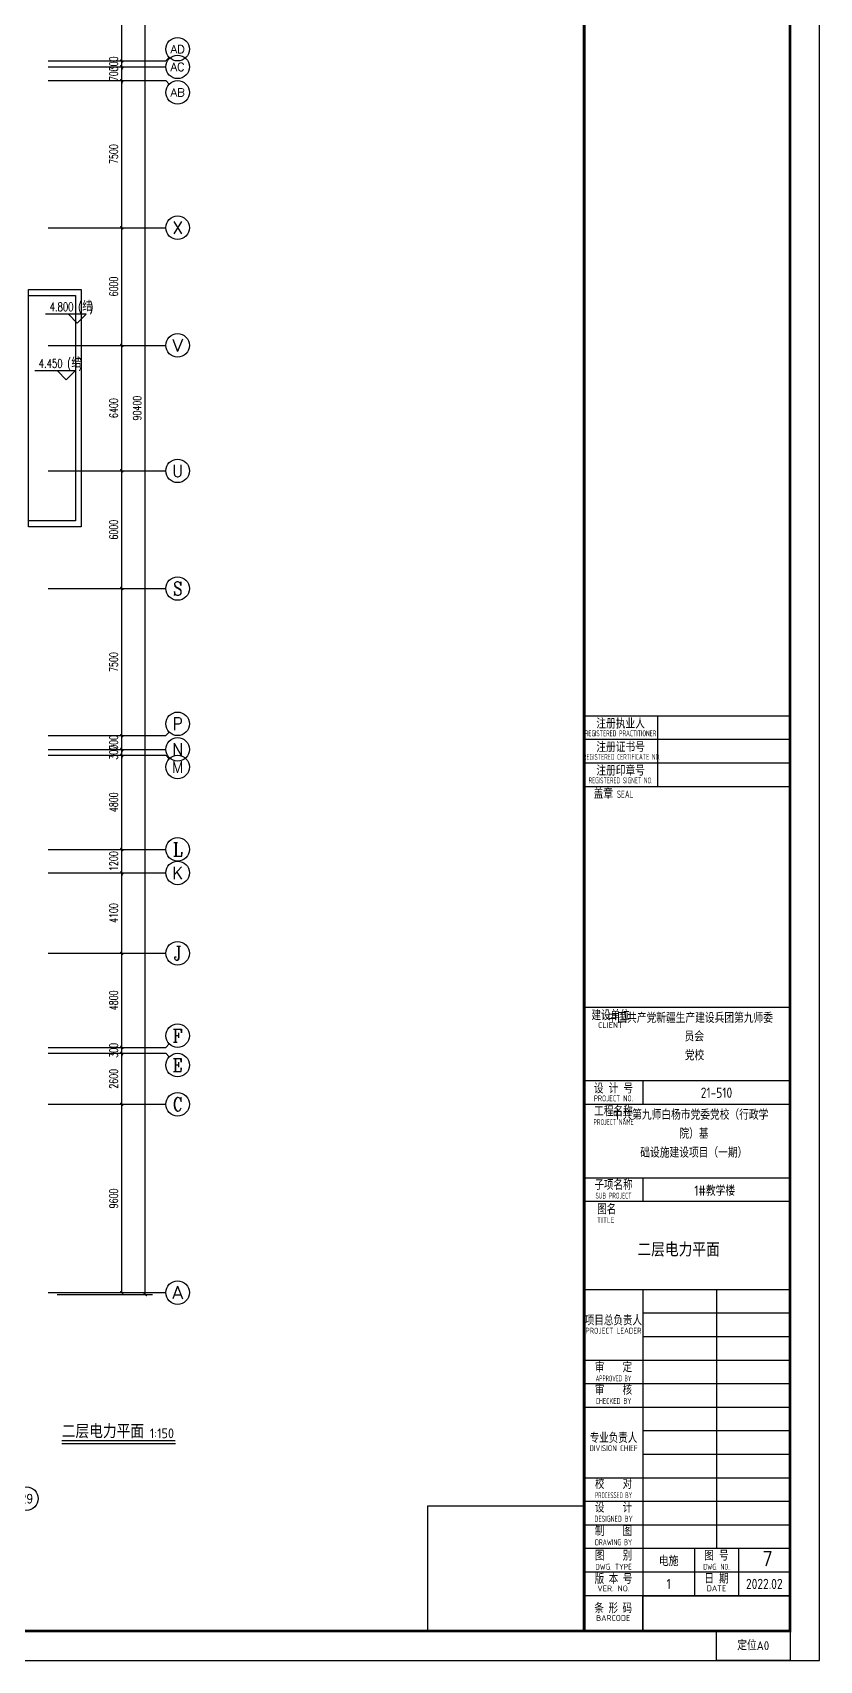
# Model space of a CAD drawing. Extents: x 0 to 302064749, y -59725395 to 1524223.
# Drawn here: x 219102409 to 223114450, y -24088410 to -15787654 of the extents above; entities that cross this region are included whole.
import ezdxf
from ezdxf.enums import TextEntityAlignment as Align

# ---------------------------------------------------------------- set-up
doc = ezdxf.new("R2010")
doc.units = 0
doc.header["$LTSCALE"] = 1000
for name, color, linetype in [('0-底图', 7, 'Continuous'), ('A-ANNO-IDEN-LEVL', 3, 'Continuous'), ('A-ANNO-TXT', 7, 'Continuous'), ('AXIS', 3, 'Continuous'), ('AXIS_TEXT', 7, 'Continuous'), ('BTTK', 7, 'Continuous'), ('PUB_TITLE', 4, 'Continuous'), ('SIG_TEXT', 7, 'Continuous'), ('TEL_SYMB', 3, 'Continuous'), ('构造做法', 140, 'Continuous')]:
    doc.layers.add(name, color=color, linetype=linetype)
doc.layers.add('条形码', color=7, linetype='Continuous', plot=False)
doc.layers.add('验收章', color=7, linetype='Continuous', plot=False)
doc.styles.add('_TCH_AXIS', font='COMPLEX', dxfattribs={"bigfont": 'GBCBIG'})
doc.styles.add('_TCH_DIM', font='SIMPLEX', dxfattribs={"width": 0.8, "height": 5, "bigfont": 'HZTXT'})
doc.styles.add('_TEL_DIM', font='simplex.shx', dxfattribs={"width": 0.8, "height": 3.5, "bigfont": 'gbcbig.shx'})
doc.styles.add('A_DIM_T3', font='simplex.shx', dxfattribs={"width": 0.7, "bigfont": 'gbcbig.shx'})
doc.styles.add('COMPLEX', font='COMPLEX')
doc.styles.add('HZ(TK)', font='geniso.shx', dxfattribs={"width": 0.9, "bigfont": 'hztxt.shx'})
doc.styles.get("Standard").update_dxf_attribs({"font": 'geniso.shx', "bigfont": 'hztxt.shx'})
doc.dimstyles.new('_TCH_ARCH&&150', dxfattribs={"dimtxt": 420, "dimasz": 150, "dimexe": 375, "dimexo": 450, "dimgap": 202.5, "dimtad": 1, "dimdec": 0, "dimzin": 0, "dimdsep": 46, "dimtxsty": 'A_DIM_T3', "dimblk": 'ARCHTICK', "dimcen": 0.09, "dimclrt": 7, "dimazin": 2, "dimtfac": 1, "dimtdec": 0, "dimtix": 1, "dimtmove": 2, "dimatfit": 3, "dimfxl": 150, "dimtolj": 1, "dimtzin": 0, "dimarcsym": 0})

# ---------------------------------------------------------------- blocks, each defined once
blk = doc.blocks.new('vhtemplate_2020年新竖式图框_A0')
at = {"layer": 'BTTK'}
for p, q in [((1179, 321.01), (1109, 321.01)), ((1134, 321.01), (1134, 297.01)), ((1179, 313.01), (1109, 313.01)), ((1179, 305.01), (1109, 305.01)), ((1179, 305.01), (1109, 305.01)), ((1134, 305.01), (1134, 297.01)), ((1179, 297.01), (1109, 297.01)), ((1179, 222), (1109, 222)), ((1179, 197), (1109, 197)), ((1129, 197), (1129, 189)), ((1179, 189), (1109, 189)), ((1179, 164), (1109, 164)), ((1109, 164), (1109, 156)), ((1129, 164), (1129, 156)), ((1179, 156), (1109, 156)), ((1179, 126), (1109, 126)), ((1129, 126), (1129, 10)), ((1154, 126), (1154, 38)), ((1179, 118), (1129, 118)), ((1179, 110), (1129, 110)), ((1179, 102), (1109, 102)), ((1179, 94), (1109, 94)), ((1179, 86), (1109, 86)), ((1179, 78), (1129, 78)), ((1179, 70), (1129, 70)), ((1179, 62), (1109, 62)), ((1179, 54), (1109, 54)), ((1179, 46), (1109, 46)), ((1179, 38), (1109, 38)), ((1146.5, 38), (1146.5, 22)), ((1161.5, 38), (1161.5, 22)), ((1179, 30), (1109, 30)), ((1179, 22), (1109, 22))]:
    blk.add_line(p, q, dxfattribs=at)
at = {"layer": 'PUB_TITLE', "color": 7}
blk.add_lwpolyline([(0, 0), (1189, 0), (1189, 841), (0, 841)], close=True, dxfattribs=at)
at = {"layer": 'PUB_TITLE', "const_width": 1}
blk.add_lwpolyline([(25, 10), (1179, 10), (1179, 831), (25, 831)], close=True, dxfattribs=at)
blk.add_lwpolyline([(1109, 10), (1109, 831)], dxfattribs=at)
at = {"layer": '条形码'}
blk.add_lwpolyline([(1129, 22), (1179, 22), (1179, 10), (1129, 10)], close=True, dxfattribs=at)
at = {"layer": '验收章'}
for points in [[(1109, 10), (1055.93, 10), (1055.93, 52.53), (1109, 52.53)], [(1154, 10), (1179, 10), (1179, 0), (1154, 0)]]:
    blk.add_lwpolyline(points, close=True, dxfattribs=at)
at = {"layer": 'BTTK', "style": 'HZ(TK)'}
for s, height, width, p in [('REGISTERED PRACTITIONER', 2, 0.65, (1121.39, 315.16)), ('REGISTERED CERTIFICATE NO.', 2, 0.65, (1121.78, 307.16)), ('REGISTERED SIGNET NO.', 2, 0.65, (1121.39, 299.16)), ('建设单位', 3, 0.8, (1118.01, 219.17)), ('PROJECT NO.', 2, 0.75, (1119, 191.07)), ('PROJECT NAME', 2, 0.65, (1119, 183.03)), ('子项名称', 3, 0.9, (1119, 161.52)), ('SUB PROJECT', 2, 0.65, (1119, 158.01)), ('项目总负责人', 3, 0.9, (1118.96, 115.45)), ('PROJECT LEADER', 2, 0.8, (1118.96, 112.09)), ('审    定', 3, 0.9, (1119.02, 99.52)), ('APPROVED BY', 2, 0.6, (1119.02, 95.87)), ('审    核', 3, 0.9, (1119.02, 91.83)), ('CHECKED BY', 2, 0.7, (1119.02, 88.18)), ('专业负责人', 3, 0.9, (1119, 75.48)), ('DIVISION CHIEF', 2, 0.8, (1119, 72.15)), ('校    对', 3, 0.9, (1119.02, 59.83)), ('PROCESSED BY', 2, 0.6, (1119.02, 56.17)), ('设    计', 3, 0.9, (1119.02, 51.83)), ('制    图', 3, 0.9, (1119.02, 43.83)), ('DESIGNED BY', 2, 0.7, (1119.02, 48.17)), ('DRAWING BY', 2, 0.7, (1119.02, 40.17)), ('图    别', 3, 0.9, (1119.02, 35.5)), ('版 本 号', 3, 0.9, (1119.02, 27.57)), ('DWG. TYPE', 2, 0.8, (1119.02, 31.84)), ('DWG. NO.', 2, 0.7, (1154, 31.84)), ('条 形 码', 3, 0.9, (1118.9, 17.6)), ('BARCODE', 2, 0.95, (1118.9, 14.42))]:
    blk.add_text(s, height=height, dxfattribs=dict(at, width=width)).set_placement(p, align=Align.MIDDLE_CENTER)
for s, height, p in [('注册执业人', 3, (1121.42, 318.32)), ('注册证书号', 3, (1121.42, 310.32)), ('注册印章号', 3, (1121.42, 302.32)), ('CLIENT', 2, (1117.95, 215.99)), ('设 计 号', 3, (1119, 194.28)), ('工程名称', 3, (1119, 186.52)), ('图 号', 3, (1154, 35.46)), ('日 期', 3, (1154, 27.67)), ('VER. NO.', 2, (1119, 24.48)), ('DATE', 2, (1154, 24.52))]:
    blk.add_text(s, height=height, dxfattribs=at).set_placement(p, align=Align.MIDDLE_CENTER)
at = {"layer": 'BTTK', "color": 1, "style": 'HZ(TK)'}
blk.add_text('盖章  ', height=3, dxfattribs=at).set_placement((1117.25, 294.46), align=Align.MIDDLE_CENTER)
at = {"layer": 'BTTK', "color": 1, "style": 'HZ(TK)', "width": 0.65}
blk.add_text('SEAL', height=2.5, dxfattribs=at).set_placement((1122.96, 294.46), align=Align.MIDDLE_CENTER)
at = {"layer": 'BTTK', "style": 'HZ(TK)'}
for s, height, width, p in [('图名', 3, 0.9, (1113.46, 153.22)), ('TITLE', 2, 0.8, (1113.4, 149.68))]:
    blk.add_text(s, height=height, dxfattribs=dict(at, width=width)).set_placement(p, align=Align.MIDDLE_LEFT)
at = {"layer": 'BTTK', "color": 4, "style": 'HZ(TK)', "width": 0.9}
for tag, p in [('合作单位', (1144, 743.5)), ('建设单位', (1144, 209.5)), ('工程名称', (1144, 176.5)), ('子项名称', (1154, 160)), ('图纸名称', (1144, 141))]:
    blk.add_attdef(tag, text='', height=3.5, dxfattribs=at).set_placement(p, align=Align.MIDDLE_CENTER)
for tag, p in [('注册证书号', (1156.5, 309.01)), ('注册印章号', (1156.5, 301.01)), ('设计号', (1154, 193)), ('图别', (1137.75, 34)), ('图号', (1170.25, 34)), ('版本号', (1137.75, 26)), ('日期', (1170.25, 26))]:
    blk.add_attdef(tag, text='', height=3.5, dxfattribs=at).set_placement(p, align=Align.MIDDLE)
at = {"layer": '验收章', "style": 'HZ(TK)'}
blk.add_text('定位A0', height=3, dxfattribs=at).set_placement((1166.5, 5), align=Align.MIDDLE_CENTER)
blk = doc.blocks.new('_AXISO')
blk.add_circle((0, 0), 0.5)
at = {"layer": 'AXIS_TEXT', "style": 'COMPLEX', "width": 1.041667}
blk.add_attdef('A', text='', height=0.56, dxfattribs=at).set_placement((-0.25, -0.28), (0.25, -0.28), align=Align.FIT)
blk = doc.blocks.new('_ArchTick')
at = {"color": 0, "linetype": 'ByBlock', "const_width": 0.4}
blk.add_lwpolyline([(-0.5, -0.5), (0.5, 0.5)], dxfattribs=at)
blk = doc.blocks.new('*D793')
at = {"layer": 'AXIS', "color": 0, "lineweight": -2, "transparency": 16777216}
for p, q in [((1173971, -100593), (1178846, -100593)), ((1178471, -190993), (1178471, -100593)), ((1173971, -190993), (1178846, -190993))]:
    blk.add_line(p, q, dxfattribs=at)
at = {"layer": 'Defpoints', "color": 0, "transparency": 16777216}
for p in [(1173521, -100593), (1178471, -100593), (1173521, -190993)]:
    blk.add_point(p, dxfattribs=at)
at = {"layer": 'AXIS', "color": 0, "lineweight": -2, "transparency": 16777216, "xscale": 150, "yscale": 150, "zscale": 150}
for p, rotation in [((1178471, -100593), 90), ((1178471, -190993), 270)]:
    blk.add_blockref('_ArchTick', p, dxfattribs=dict(at, rotation=rotation))
at = {"layer": 'AXIS', "color": 7, "transparency": 16777216, "insert": (1178059, -145793), "char_height": 420, "attachment_point": 5, "rotation": 90, "style": 'A_DIM_T3'}
blk.add_mtext('\\A1;90400', dxfattribs=at)
blk = doc.blocks.new('*D818')
at = {"layer": 'AXIS', "color": 0, "lineweight": -2, "transparency": 16777216}
for p, q in [((1173971, -181293), (1177646, -181293)), ((1177271, -190893), (1177271, -181293)), ((1173971, -190893), (1177646, -190893))]:
    blk.add_line(p, q, dxfattribs=at)
at = {"layer": 'Defpoints', "color": 0, "transparency": 16777216}
for p in [(1173521, -181293), (1177271, -181293), (1173521, -190893)]:
    blk.add_point(p, dxfattribs=at)
at = {"layer": 'AXIS', "color": 0, "lineweight": -2, "transparency": 16777216, "xscale": 150, "yscale": 150, "zscale": 150}
for p, rotation in [((1177271, -181293), 90), ((1177271, -190893), 270)]:
    blk.add_blockref('_ArchTick', p, dxfattribs=dict(at, rotation=rotation))
at = {"layer": 'AXIS', "color": 7, "transparency": 16777216, "insert": (1176859, -186093), "char_height": 420, "attachment_point": 5, "rotation": 90, "style": 'A_DIM_T3'}
blk.add_mtext('\\A1;9600', dxfattribs=at)
blk = doc.blocks.new('*D819')
at = {"layer": 'AXIS', "color": 0, "lineweight": -2, "transparency": 16777216}
for p, q in [((1173971, -178693), (1177646, -178693)), ((1177271, -181293), (1177271, -178693)), ((1173971, -181293), (1177646, -181293))]:
    blk.add_line(p, q, dxfattribs=at)
at = {"layer": 'Defpoints', "color": 0, "transparency": 16777216}
for p in [(1173521, -178693), (1177271, -178693), (1173521, -181293)]:
    blk.add_point(p, dxfattribs=at)
at = {"layer": 'AXIS', "color": 0, "lineweight": -2, "transparency": 16777216, "xscale": 150, "yscale": 150, "zscale": 150}
for p, rotation in [((1177271, -178693), 90), ((1177271, -181293), 270)]:
    blk.add_blockref('_ArchTick', p, dxfattribs=dict(at, rotation=rotation))
at = {"layer": 'AXIS', "color": 7, "transparency": 16777216, "insert": (1176859, -179993), "char_height": 420, "attachment_point": 5, "rotation": 90, "style": 'A_DIM_T3'}
blk.add_mtext('\\A1;2600', dxfattribs=at)
blk = doc.blocks.new('*D820')
at = {"layer": 'AXIS', "color": 0, "lineweight": -2, "transparency": 16777216}
for p, q in [((1173971, -178393), (1177646, -178393)), ((1177271, -178393), (1177271, -178243)), ((1177271, -178693), (1177271, -178393)), ((1173971, -178693), (1177646, -178693)), ((1177271, -178693), (1177271, -178843))]:
    blk.add_line(p, q, dxfattribs=at)
at = {"layer": 'Defpoints', "color": 0, "transparency": 16777216}
for p in [(1173521, -178393), (1177271, -178393), (1173521, -178693)]:
    blk.add_point(p, dxfattribs=at)
at = {"layer": 'AXIS', "color": 0, "lineweight": -2, "transparency": 16777216, "xscale": 150, "yscale": 150, "zscale": 150}
for p, rotation in [((1177271, -178393), 270), ((1177271, -178693), 90)]:
    blk.add_blockref('_ArchTick', p, dxfattribs=dict(at, rotation=rotation))
at = {"layer": 'AXIS', "color": 7, "transparency": 16777216, "insert": (1176859, -178543), "char_height": 420, "attachment_point": 5, "rotation": 90, "style": 'A_DIM_T3'}
blk.add_mtext('\\A1;300', dxfattribs=at)
blk = doc.blocks.new('*D821')
at = {"layer": 'AXIS', "color": 0, "lineweight": -2, "transparency": 16777216}
for p, q in [((1173971, -173593), (1177646, -173593)), ((1177271, -178393), (1177271, -173593)), ((1173971, -178393), (1177646, -178393))]:
    blk.add_line(p, q, dxfattribs=at)
at = {"layer": 'Defpoints', "color": 0, "transparency": 16777216}
for p in [(1173521, -173593), (1177271, -173593), (1173521, -178393)]:
    blk.add_point(p, dxfattribs=at)
at = {"layer": 'AXIS', "color": 0, "lineweight": -2, "transparency": 16777216, "xscale": 150, "yscale": 150, "zscale": 150}
for p, rotation in [((1177271, -173593), 90), ((1177271, -178393), 270)]:
    blk.add_blockref('_ArchTick', p, dxfattribs=dict(at, rotation=rotation))
at = {"layer": 'AXIS', "color": 7, "transparency": 16777216, "insert": (1176859, -175993), "char_height": 420, "attachment_point": 5, "rotation": 90, "style": 'A_DIM_T3'}
blk.add_mtext('\\A1;4800', dxfattribs=at)
blk = doc.blocks.new('*D822')
at = {"layer": 'AXIS', "color": 0, "lineweight": -2, "transparency": 16777216}
for p, q in [((1173971, -169493), (1177646, -169493)), ((1177271, -173593), (1177271, -169493)), ((1173971, -173593), (1177646, -173593))]:
    blk.add_line(p, q, dxfattribs=at)
at = {"layer": 'Defpoints', "color": 0, "transparency": 16777216}
for p in [(1173521, -169493), (1177271, -169493), (1173521, -173593)]:
    blk.add_point(p, dxfattribs=at)
at = {"layer": 'AXIS', "color": 0, "lineweight": -2, "transparency": 16777216, "xscale": 150, "yscale": 150, "zscale": 150}
for p, rotation in [((1177271, -169493), 90), ((1177271, -173593), 270)]:
    blk.add_blockref('_ArchTick', p, dxfattribs=dict(at, rotation=rotation))
at = {"layer": 'AXIS', "color": 7, "transparency": 16777216, "insert": (1176859, -171543), "char_height": 420, "attachment_point": 5, "rotation": 90, "style": 'A_DIM_T3'}
blk.add_mtext('\\A1;4100', dxfattribs=at)
blk = doc.blocks.new('*D823')
at = {"layer": 'AXIS', "color": 0, "lineweight": -2, "transparency": 16777216}
for p, q in [((1173971, -168293), (1177646, -168293)), ((1177271, -168293), (1177271, -168143)), ((1177271, -169493), (1177271, -168293)), ((1173971, -169493), (1177646, -169493)), ((1177271, -169493), (1177271, -169643))]:
    blk.add_line(p, q, dxfattribs=at)
at = {"layer": 'Defpoints', "color": 0, "transparency": 16777216}
for p in [(1173521, -168293), (1177271, -168293), (1173521, -169493)]:
    blk.add_point(p, dxfattribs=at)
at = {"layer": 'AXIS', "color": 0, "lineweight": -2, "transparency": 16777216, "xscale": 150, "yscale": 150, "zscale": 150}
for p, rotation in [((1177271, -168293), 270), ((1177271, -169493), 90)]:
    blk.add_blockref('_ArchTick', p, dxfattribs=dict(at, rotation=rotation))
at = {"layer": 'AXIS', "color": 7, "transparency": 16777216, "insert": (1176859, -168893), "char_height": 420, "attachment_point": 5, "rotation": 90, "style": 'A_DIM_T3'}
blk.add_mtext('\\A1;1200', dxfattribs=at)
blk = doc.blocks.new('*D824')
at = {"layer": 'AXIS', "color": 0, "lineweight": -2, "transparency": 16777216}
for p, q in [((1173971, -163493), (1177646, -163493)), ((1177271, -168293), (1177271, -163493)), ((1173971, -168293), (1177646, -168293))]:
    blk.add_line(p, q, dxfattribs=at)
at = {"layer": 'Defpoints', "color": 0, "transparency": 16777216}
for p in [(1173521, -163493), (1177271, -163493), (1173521, -168293)]:
    blk.add_point(p, dxfattribs=at)
at = {"layer": 'AXIS', "color": 0, "lineweight": -2, "transparency": 16777216, "xscale": 150, "yscale": 150, "zscale": 150}
for p, rotation in [((1177271, -163493), 90), ((1177271, -168293), 270)]:
    blk.add_blockref('_ArchTick', p, dxfattribs=dict(at, rotation=rotation))
at = {"layer": 'AXIS', "color": 7, "transparency": 16777216, "insert": (1176859, -165893), "char_height": 420, "attachment_point": 5, "rotation": 90, "style": 'A_DIM_T3'}
blk.add_mtext('\\A1;4800', dxfattribs=at)
blk = doc.blocks.new('*D825')
at = {"layer": 'AXIS', "color": 0, "lineweight": -2, "transparency": 16777216}
for p, q in [((1173971, -163193), (1177646, -163193)), ((1173971, -163493), (1177646, -163493)), ((1177271, -163193), (1177271, -163043)), ((1177271, -163493), (1177271, -163193)), ((1177271, -163493), (1177271, -163643))]:
    blk.add_line(p, q, dxfattribs=at)
at = {"layer": 'Defpoints', "color": 0, "transparency": 16777216}
for p in [(1173521, -163193), (1173521, -163493), (1177271, -163193)]:
    blk.add_point(p, dxfattribs=at)
at = {"layer": 'AXIS', "color": 0, "lineweight": -2, "transparency": 16777216, "xscale": 150, "yscale": 150, "zscale": 150}
for p, rotation in [((1177271, -163193), 270), ((1177271, -163493), 90)]:
    blk.add_blockref('_ArchTick', p, dxfattribs=dict(at, rotation=rotation))
at = {"layer": 'AXIS', "color": 7, "transparency": 16777216, "insert": (1176859, -163343), "char_height": 420, "attachment_point": 5, "rotation": 90, "style": 'A_DIM_T3'}
blk.add_mtext('\\A1;300', dxfattribs=at)
blk = doc.blocks.new('*D826')
at = {"layer": 'AXIS', "color": 0, "lineweight": -2, "transparency": 16777216}
for p, q in [((1173971, -162493), (1177646, -162493)), ((1177271, -162493), (1177271, -162343)), ((1177271, -163193), (1177271, -162493)), ((1173971, -163193), (1177646, -163193)), ((1177271, -163193), (1177271, -163343))]:
    blk.add_line(p, q, dxfattribs=at)
at = {"layer": 'Defpoints', "color": 0, "transparency": 16777216}
for p in [(1173521, -162493), (1177271, -162493), (1173521, -163193)]:
    blk.add_point(p, dxfattribs=at)
at = {"layer": 'AXIS', "color": 0, "lineweight": -2, "transparency": 16777216, "xscale": 150, "yscale": 150, "zscale": 150}
for p, rotation in [((1177271, -162493), 270), ((1177271, -163193), 90)]:
    blk.add_blockref('_ArchTick', p, dxfattribs=dict(at, rotation=rotation))
at = {"layer": 'AXIS', "color": 7, "transparency": 16777216, "insert": (1176859, -162843), "char_height": 420, "attachment_point": 5, "rotation": 90, "style": 'A_DIM_T3'}
blk.add_mtext('\\A1;700', dxfattribs=at)
blk = doc.blocks.new('*D827')
at = {"layer": 'AXIS', "color": 0, "lineweight": -2, "transparency": 16777216}
for p, q in [((1173971, -154993), (1177646, -154993)), ((1177271, -162493), (1177271, -154993)), ((1173971, -162493), (1177646, -162493))]:
    blk.add_line(p, q, dxfattribs=at)
at = {"layer": 'Defpoints', "color": 0, "transparency": 16777216}
for p in [(1173521, -154993), (1177271, -154993), (1173521, -162493)]:
    blk.add_point(p, dxfattribs=at)
at = {"layer": 'AXIS', "color": 0, "lineweight": -2, "transparency": 16777216, "xscale": 150, "yscale": 150, "zscale": 150}
for p, rotation in [((1177271, -154993), 90), ((1177271, -162493), 270)]:
    blk.add_blockref('_ArchTick', p, dxfattribs=dict(at, rotation=rotation))
at = {"layer": 'AXIS', "color": 7, "transparency": 16777216, "insert": (1176859, -158743), "char_height": 420, "attachment_point": 5, "rotation": 90, "style": 'A_DIM_T3'}
blk.add_mtext('\\A1;7500', dxfattribs=at)
blk = doc.blocks.new('*D828')
at = {"layer": 'AXIS', "color": 0, "lineweight": -2, "transparency": 16777216}
for p, q in [((1173971, -148993), (1177646, -148993)), ((1177271, -154993), (1177271, -148993)), ((1173971, -154993), (1177646, -154993))]:
    blk.add_line(p, q, dxfattribs=at)
at = {"layer": 'Defpoints', "color": 0, "transparency": 16777216}
for p in [(1173521, -148993), (1177271, -148993), (1173521, -154993)]:
    blk.add_point(p, dxfattribs=at)
at = {"layer": 'AXIS', "color": 0, "lineweight": -2, "transparency": 16777216, "xscale": 150, "yscale": 150, "zscale": 150}
for p, rotation in [((1177271, -148993), 90), ((1177271, -154993), 270)]:
    blk.add_blockref('_ArchTick', p, dxfattribs=dict(at, rotation=rotation))
at = {"layer": 'AXIS', "color": 7, "transparency": 16777216, "insert": (1176859, -151993), "char_height": 420, "attachment_point": 5, "rotation": 90, "style": 'A_DIM_T3'}
blk.add_mtext('\\A1;6000', dxfattribs=at)
blk = doc.blocks.new('*D829')
at = {"layer": 'AXIS', "color": 0, "lineweight": -2, "transparency": 16777216}
for p, q in [((1173971, -142593), (1177646, -142593)), ((1177271, -148993), (1177271, -142593)), ((1173971, -148993), (1177646, -148993))]:
    blk.add_line(p, q, dxfattribs=at)
at = {"layer": 'Defpoints', "color": 0, "transparency": 16777216}
for p in [(1173521, -142593), (1177271, -142593), (1173521, -148993)]:
    blk.add_point(p, dxfattribs=at)
at = {"layer": 'AXIS', "color": 0, "lineweight": -2, "transparency": 16777216, "xscale": 150, "yscale": 150, "zscale": 150}
for p, rotation in [((1177271, -142593), 90), ((1177271, -148993), 270)]:
    blk.add_blockref('_ArchTick', p, dxfattribs=dict(at, rotation=rotation))
at = {"layer": 'AXIS', "color": 7, "transparency": 16777216, "insert": (1176859, -145793), "char_height": 420, "attachment_point": 5, "rotation": 90, "style": 'A_DIM_T3'}
blk.add_mtext('\\A1;6400', dxfattribs=at)
blk = doc.blocks.new('*D830')
at = {"layer": 'AXIS', "color": 0, "lineweight": -2, "transparency": 16777216}
for p, q in [((1173971, -136593), (1177646, -136593)), ((1177271, -142593), (1177271, -136593)), ((1173971, -142593), (1177646, -142593))]:
    blk.add_line(p, q, dxfattribs=at)
at = {"layer": 'Defpoints', "color": 0, "transparency": 16777216}
for p in [(1173521, -136593), (1177271, -136593), (1173521, -142593)]:
    blk.add_point(p, dxfattribs=at)
at = {"layer": 'AXIS', "color": 0, "lineweight": -2, "transparency": 16777216, "xscale": 150, "yscale": 150, "zscale": 150}
for p, rotation in [((1177271, -136593), 90), ((1177271, -142593), 270)]:
    blk.add_blockref('_ArchTick', p, dxfattribs=dict(at, rotation=rotation))
at = {"layer": 'AXIS', "color": 7, "transparency": 16777216, "insert": (1176859, -139593), "char_height": 420, "attachment_point": 5, "rotation": 90, "style": 'A_DIM_T3'}
blk.add_mtext('\\A1;6000', dxfattribs=at)
blk = doc.blocks.new('*D831')
at = {"layer": 'AXIS', "color": 0, "lineweight": -2, "transparency": 16777216}
for p, q in [((1173971, -129093), (1177646, -129093)), ((1177271, -136593), (1177271, -129093)), ((1173971, -136593), (1177646, -136593))]:
    blk.add_line(p, q, dxfattribs=at)
at = {"layer": 'Defpoints', "color": 0, "transparency": 16777216}
for p in [(1173521, -129093), (1177271, -129093), (1173521, -136593)]:
    blk.add_point(p, dxfattribs=at)
at = {"layer": 'AXIS', "color": 0, "lineweight": -2, "transparency": 16777216, "xscale": 150, "yscale": 150, "zscale": 150}
for p, rotation in [((1177271, -129093), 90), ((1177271, -136593), 270)]:
    blk.add_blockref('_ArchTick', p, dxfattribs=dict(at, rotation=rotation))
at = {"layer": 'AXIS', "color": 7, "transparency": 16777216, "insert": (1176859, -132843), "char_height": 420, "attachment_point": 5, "rotation": 90, "style": 'A_DIM_T3'}
blk.add_mtext('\\A1;7500', dxfattribs=at)
blk = doc.blocks.new('*D832')
at = {"layer": 'AXIS', "color": 0, "lineweight": -2, "transparency": 16777216}
for p, q in [((1173971, -128393), (1177646, -128393)), ((1177271, -128393), (1177271, -128243)), ((1177271, -129093), (1177271, -128393)), ((1173971, -129093), (1177646, -129093)), ((1177271, -129093), (1177271, -129243))]:
    blk.add_line(p, q, dxfattribs=at)
at = {"layer": 'Defpoints', "color": 0, "transparency": 16777216}
for p in [(1173521, -128393), (1177271, -128393), (1173521, -129093)]:
    blk.add_point(p, dxfattribs=at)
at = {"layer": 'AXIS', "color": 0, "lineweight": -2, "transparency": 16777216, "xscale": 150, "yscale": 150, "zscale": 150}
for p, rotation in [((1177271, -128393), 270), ((1177271, -129093), 90)]:
    blk.add_blockref('_ArchTick', p, dxfattribs=dict(at, rotation=rotation))
at = {"layer": 'AXIS', "color": 7, "transparency": 16777216, "insert": (1176859, -128743), "char_height": 420, "attachment_point": 5, "rotation": 90, "style": 'A_DIM_T3'}
blk.add_mtext('\\A1;700', dxfattribs=at)
blk = doc.blocks.new('*D833')
at = {"layer": 'AXIS', "color": 0, "lineweight": -2, "transparency": 16777216}
for p, q in [((1173971, -128093), (1177646, -128093)), ((1173971, -128393), (1177646, -128393)), ((1177271, -128093), (1177271, -127943)), ((1177271, -128393), (1177271, -128093)), ((1177271, -128393), (1177271, -128543))]:
    blk.add_line(p, q, dxfattribs=at)
at = {"layer": 'Defpoints', "color": 0, "transparency": 16777216}
for p in [(1173521, -128093), (1173521, -128393), (1177271, -128093)]:
    blk.add_point(p, dxfattribs=at)
at = {"layer": 'AXIS', "color": 0, "lineweight": -2, "transparency": 16777216, "xscale": 150, "yscale": 150, "zscale": 150}
for p, rotation in [((1177271, -128093), 270), ((1177271, -128393), 90)]:
    blk.add_blockref('_ArchTick', p, dxfattribs=dict(at, rotation=rotation))
at = {"layer": 'AXIS', "color": 7, "transparency": 16777216, "insert": (1176859, -128243), "char_height": 420, "attachment_point": 5, "rotation": 90, "style": 'A_DIM_T3'}
blk.add_mtext('\\A1;300', dxfattribs=at)
blk = doc.blocks.new('*D834')
at = {"layer": 'AXIS', "color": 0, "lineweight": -2, "transparency": 16777216}
for p, q in [((1173971, -123293), (1177646, -123293)), ((1177271, -128093), (1177271, -123293)), ((1173971, -128093), (1177646, -128093))]:
    blk.add_line(p, q, dxfattribs=at)
at = {"layer": 'Defpoints', "color": 0, "transparency": 16777216}
for p in [(1173521, -123293), (1177271, -123293), (1173521, -128093)]:
    blk.add_point(p, dxfattribs=at)
at = {"layer": 'AXIS', "color": 0, "lineweight": -2, "transparency": 16777216, "xscale": 150, "yscale": 150, "zscale": 150}
for p, rotation in [((1177271, -123293), 90), ((1177271, -128093), 270)]:
    blk.add_blockref('_ArchTick', p, dxfattribs=dict(at, rotation=rotation))
at = {"layer": 'AXIS', "color": 7, "transparency": 16777216, "insert": (1176859, -125693), "char_height": 420, "attachment_point": 5, "rotation": 90, "style": 'A_DIM_T3'}
blk.add_mtext('\\A1;4800', dxfattribs=at)
blk = doc.blocks.new('jgfjh')
at = {"layer": 'A-ANNO-IDEN-LEVL'}
for p, q in [((1175449.3, -141007.9), (1173389.3, -141007.9)), ((1174999.3, -141457.9), (1174549.3, -141007.9)), ((1174999.3, -141457.9), (1175449.3, -141007.9)), ((1174892.9, -143894.5), (1172832.9, -143894.5)), ((1174442.9, -144344.5), (1173992.9, -143894.5)), ((1174442.9, -144344.5), (1174892.9, -143894.5))]:
    blk.add_line(p, q, dxfattribs=at)
at = {"layer": 'AXIS'}
for p, q in [((1173521, -128093.4), (1179521, -128093.4)), ((1173521, -128393.4), (1179521, -128393.4)), ((1179696.8, -127917.7), (1179521, -128093.4)), ((1173521, -129093.4), (1179521, -129093.4)), ((1179696.8, -129269.1), (1179521, -129093.4)), ((1173521, -136593.4), (1179521, -136593.4)), ((1173521, -142593.4), (1179521, -142593.4)), ((1173521, -148993.4), (1179521, -148993.4)), ((1173521, -154993.4), (1179521, -154993.4)), ((1173521, -162493.4), (1179521, -162493.4)), ((1179696.8, -162317.7), (1179521, -162493.4)), ((1173521, -163193.4), (1179521, -163193.4)), ((1173521, -163493.4), (1179521, -163493.4)), ((1179696.8, -163669.1), (1179521, -163493.4)), ((1173521, -168293.4), (1179521, -168293.4)), ((1173521, -169493.4), (1179521, -169493.4)), ((1173521, -173593.4), (1179521, -173593.4)), ((1173521, -178393.4), (1179521, -178393.4)), ((1179696.8, -178217.7), (1179521, -178393.4)), ((1173521, -178693.4), (1179521, -178693.4)), ((1179696.8, -178869.1), (1179521, -178693.4)), ((1173521, -181293.4), (1179521, -181293.4)), ((1173521, -190893.4), (1179521, -190893.4))]:
    blk.add_line(p, q, dxfattribs=at)
at = {"layer": '构造做法'}
for points in [[(1172511.3, -139743.4), (1175211.3, -139743.4), (1175211.3, -151843.4), (1172511.3, -151843.4)], [(1172511.3, -140043.4), (1174911.3, -140043.4), (1174911.3, -151543.4), (1172511.3, -151543.4)]]:
    blk.add_lwpolyline(points, close=True, dxfattribs=at)
at = {"layer": 'AXIS'}
ref = blk.add_blockref('_AXISO', (1180121, -127493.4), dxfattribs=dict(at, xscale=1200, yscale=1200, zscale=1200))
ref.add_attrib('A', 'AD', dxfattribs={"layer": 'AXIS_TEXT', "height": 406.3, "style": '_TCH_AXIS'}).set_placement((1179753.4, -127696.5), (1180488.6, -127696.5), align=Align.FIT)
ref = blk.add_blockref('_AXISO', (1180121, -128393.4), dxfattribs=dict(at, xscale=1200, yscale=1200, zscale=1200))
ref.add_attrib('A', 'AC', dxfattribs={"layer": 'AXIS_TEXT', "height": 423.25, "style": '_TCH_AXIS'}).set_placement((1179758.3, -128605), (1180483.8, -128605), align=Align.FIT)
ref = blk.add_blockref('_AXISO', (1180121, -129693.4), dxfattribs=dict(at, xscale=1200, yscale=1200, zscale=1200))
ref.add_attrib('A', 'AB', dxfattribs={"layer": 'AXIS_TEXT', "height": 406.3, "style": '_TCH_AXIS'}).set_placement((1179753.4, -129896.5), (1180488.6, -129896.5), align=Align.FIT)
ref = blk.add_blockref('_AXISO', (1180121, -136593.4), dxfattribs=dict(at, xscale=1200, yscale=1200, zscale=1200))
ref.add_attrib('A', 'X', dxfattribs={"layer": 'AXIS_TEXT', "height": 637.8, "style": '_TCH_AXIS'}).set_placement((1179847.7, -136912.3), (1180394.4, -136912.3), align=Align.FIT)
ref = blk.add_blockref('_AXISO', (1180121, -142593.4), dxfattribs=dict(at, xscale=1200, yscale=1200, zscale=1200))
ref.add_attrib('A', 'V', dxfattribs={"layer": 'AXIS_TEXT', "height": 637.8, "style": '_TCH_AXIS'}).set_placement((1179847.7, -142912.3), (1180394.4, -142912.3), align=Align.FIT)
ref = blk.add_blockref('_AXISO', (1180121, -148993.4), dxfattribs=dict(at, xscale=1200, yscale=1200, zscale=1200))
ref.add_attrib('A', 'U', dxfattribs={"layer": 'AXIS_TEXT', "height": 608.3, "style": '_TCH_AXIS'}).set_placement((1179831.4, -149297.5), (1180410.7, -149297.5), align=Align.FIT)
ref = blk.add_blockref('_AXISO', (1180121, -154993.4), dxfattribs=dict(at, xscale=1200, yscale=1200, zscale=1200))
ref.add_attrib('A', 'S', dxfattribs={"layer": 'AXIS_TEXT', "height": 698.9, "style": '_TCH_AXIS'}).set_placement((1179888.1, -155342.9), (1180354, -155342.9), align=Align.FIT)
ref = blk.add_blockref('_AXISO', (1180121, -161893.4), dxfattribs=dict(at, xscale=1200, yscale=1200, zscale=1200))
ref.add_attrib('A', 'P', dxfattribs={"layer": 'AXIS_TEXT', "height": 652.9, "style": '_TCH_AXIS'}).set_placement((1179856.8, -162219.8), (1180385.3, -162219.8), align=Align.FIT)
ref = blk.add_blockref('_AXISO', (1180121, -163193.4), dxfattribs=dict(at, xscale=1200, yscale=1200, zscale=1200))
ref.add_attrib('A', 'N', dxfattribs={"layer": 'AXIS_TEXT', "height": 622.9, "style": '_TCH_AXIS'}).set_placement((1179839.3, -163504.8), (1180402.8, -163504.8), align=Align.FIT)
ref = blk.add_blockref('_AXISO', (1180121, -164093.4), dxfattribs=dict(at, xscale=1200, yscale=1200, zscale=1200))
ref.add_attrib('A', 'M', dxfattribs={"layer": 'AXIS_TEXT', "height": 594, "style": '_TCH_AXIS'}).set_placement((1179824.1, -164390.4), (1180418, -164390.4), align=Align.FIT)
ref = blk.add_blockref('_AXISO', (1180121, -168293.4), dxfattribs=dict(at, xscale=1200, yscale=1200, zscale=1200))
ref.add_attrib('A', 'L', dxfattribs={"layer": 'AXIS_TEXT', "height": 683.5, "style": '_TCH_AXIS'}).set_placement((1179876.9, -168635.2), (1180365.2, -168635.2), align=Align.FIT)
ref = blk.add_blockref('_AXISO', (1180121, -169493.4), dxfattribs=dict(at, xscale=1200, yscale=1200, zscale=1200))
ref.add_attrib('A', 'K', dxfattribs={"layer": 'AXIS_TEXT', "height": 622.9, "style": '_TCH_AXIS'}).set_placement((1179839.3, -169804.8), (1180402.8, -169804.8), align=Align.FIT)
ref = blk.add_blockref('_AXISO', (1180121, -173593.4), dxfattribs=dict(at, xscale=1200, yscale=1200, zscale=1200))
ref.add_attrib('A', 'J', dxfattribs={"layer": 'AXIS_TEXT', "height": 744.1, "style": '_TCH_AXIS'}).set_placement((1179926.2, -173965.4), (1180315.9, -173965.4), align=Align.FIT)
ref = blk.add_blockref('_AXISO', (1180121, -177793.4), dxfattribs=dict(at, xscale=1200, yscale=1200, zscale=1200))
ref.add_attrib('A', 'F', dxfattribs={"layer": 'AXIS_TEXT', "height": 668.2, "style": '_TCH_AXIS'}).set_placement((1179866.5, -178127.5), (1180375.6, -178127.5), align=Align.FIT)
ref = blk.add_blockref('_AXISO', (1180121, -179293.4), dxfattribs=dict(at, xscale=1200, yscale=1200, zscale=1200))
ref.add_attrib('A', 'E', dxfattribs={"layer": 'AXIS_TEXT', "height": 668.2, "style": '_TCH_AXIS'}).set_placement((1179866.5, -179627.5), (1180375.6, -179627.5), align=Align.FIT)
ref = blk.add_blockref('_AXISO', (1180121, -181293.4), dxfattribs=dict(at, xscale=1200, yscale=1200, zscale=1200))
ref.add_attrib('A', 'C', dxfattribs={"layer": 'AXIS_TEXT', "height": 683.5, "style": '_TCH_AXIS'}).set_placement((1179876.9, -181635.2), (1180365.2, -181635.2), align=Align.FIT)
ref = blk.add_blockref('_AXISO', (1180121, -190893.4), dxfattribs=dict(at, xscale=1200, yscale=1200, zscale=1200))
ref.add_attrib('A', 'A', dxfattribs={"layer": 'AXIS_TEXT', "height": 637.8, "style": '_TCH_AXIS'}).set_placement((1179847.7, -191212.3), (1180394.4, -191212.3), align=Align.FIT)
ref = blk.add_blockref('_AXISO', (1172411.3, -201397.5), dxfattribs=dict(at, xscale=1200, yscale=1200, zscale=1200))
ref.add_attrib('A', '29', dxfattribs={"layer": 'AXIS_TEXT', "height": 450.98, "style": '_TCH_AXIS', "width": 0.970588}).set_placement((1172057, -201623), (1172765.6, -201623), align=Align.FIT)
at = {"layer": 'A-ANNO-TXT', "style": '_TCH_DIM', "width": 0.705882}
for s, height, p in [('4.800', 446.25, (1173596.3, -140850.4)), ('(', 446.2, (1175051.3, -140850.4)), (')', 446.2, (1175629.9, -140850.4)), ('4.450', 446.25, (1173039.9, -143737)), ('(', 446.2, (1174494.9, -143737)), (')', 446.2, (1175073.5, -143737))]:
    blk.add_text(s, height=height, dxfattribs=at).set_placement(p)
at = {"layer": 'A-ANNO-TXT', "style": '_TCH_DIM'}
for p in [(1175261.3, -140850.4), (1174704.9, -143737)]:
    blk.add_text('结', height=506.4, dxfattribs=at).set_placement(p)
at = {"layer": 'AXIS'}
for p1, p2, distance, picture, middle in [((1173521, -190993.4), (1173521, -100593.4), -4950, '*D793', (1178058.5, -145793.4)), ((1173521, -128093.4), (1173521, -123293.4), -3750, '*D834', (1176858.5, -125693.4)), ((1173521, -128393.4), (1173521, -128093.4), -3750, '*D833', (1176858.5, -128243.4)), ((1173521, -129093.4), (1173521, -128393.4), -3750, '*D832', (1176858.5, -128743.4)), ((1173521, -136593.4), (1173521, -129093.4), -3750, '*D831', (1176858.5, -132843.4)), ((1173521, -142593.4), (1173521, -136593.4), -3750, '*D830', (1176858.5, -139593.4)), ((1173521, -148993.4), (1173521, -142593.4), -3750, '*D829', (1176858.5, -145793.4)), ((1173521, -154993.4), (1173521, -148993.4), -3750, '*D828', (1176858.5, -151993.4)), ((1173521, -162493.4), (1173521, -154993.4), -3750, '*D827', (1176858.5, -158743.4)), ((1173521, -163193.4), (1173521, -162493.4), -3750, '*D826', (1176858.5, -162843.4)), ((1173521, -163493.4), (1173521, -163193.4), -3750, '*D825', (1176858.5, -163343.4)), ((1173521, -168293.4), (1173521, -163493.4), -3750, '*D824', (1176858.5, -165893.4)), ((1173521, -169493.4), (1173521, -168293.4), -3750, '*D823', (1176858.5, -168893.4)), ((1173521, -173593.4), (1173521, -169493.4), -3750, '*D822', (1176858.5, -171543.4)), ((1173521, -178393.4), (1173521, -173593.4), -3750, '*D821', (1176858.5, -175993.4)), ((1173521, -178693.4), (1173521, -178393.4), -3750, '*D820', (1176858.5, -178543.4)), ((1173521, -181293.4), (1173521, -178693.4), -3750, '*D819', (1176858.5, -179993.4)), ((1173521, -190893.4), (1173521, -181293.4), -3750, '*D818', (1176858.5, -186093.4))]:
    dim = blk.add_aligned_dim(p1=p1, p2=p2, distance=distance, dimstyle='_TCH_ARCH&&150', dxfattribs=at)
    dim.commit()
    dim.dimension.update_dxf_attribs({"geometry": picture, "text_midpoint": middle})
blk = doc.blocks.new('1#教学楼-电提建筑结构')
at = {"layer": 'TEL_SYMB', "const_width": 70}
blk.add_lwpolyline([(2171609, -229229.9), (2177402.7, -229229.9)], dxfattribs=at)
at = {"layer": 'TEL_SYMB'}
blk.add_lwpolyline([(2171609, -229369.9), (2177402.7, -229369.9)], dxfattribs=at)
at = {"layer": '0-底图'}
ref = blk.add_blockref('vhtemplate_2020年新竖式图框_A0', (2031891.8, -240433), dxfattribs=dict(at, xscale=150, yscale=150, zscale=150))
ref.add_attrib('建设单位_001', '中国共产党新疆生产建设兵团第九师委', (2199439.7, -207923.9), dxfattribs={"layer": 'BTTK', "color": 4, "height": 525, "style": 'HZ(TK)', "width": 0.9})
ref.add_attrib('工程名称_001', '中共第九师白杨市党委党校（行政学', (2199700.2, -212864.2), dxfattribs={"layer": 'BTTK', "color": 4, "height": 525, "style": 'HZ(TK)', "width": 0.9})
ref.add_attrib('子项名称_001', '1#教学楼', (2203859, -216739.2), dxfattribs={"layer": 'BTTK', "color": 4, "height": 525, "style": 'HZ(TK)', "width": 0.9})
ref.add_attrib('设计号', '21-510', dxfattribs={"layer": 'BTTK', "color": 4, "height": 525, "style": 'HZ(TK)', "width": 0.9}).set_placement((2204991.8, -211483), align=Align.MIDDLE)
ref.add_attrib('图别', '电施', dxfattribs={"layer": 'BTTK', "color": 4, "height": 525, "style": 'HZ(TK)', "width": 0.9}).set_placement((2202554.3, -235333), align=Align.MIDDLE)
ref.add_attrib('版本号', '1', dxfattribs={"layer": 'BTTK', "color": 4, "height": 525, "style": 'HZ(TK)', "width": 0.9}).set_placement((2202554.3, -236533), align=Align.MIDDLE)
ref.add_attrib('日期', '2022.02', dxfattribs={"layer": 'BTTK', "color": 4, "height": 525, "style": 'HZ(TK)', "width": 0.9}).set_placement((2207429.3, -236533), align=Align.MIDDLE)
ref.add_attrib('建设单位_002', '员会', (2203361.9, -208871.9), dxfattribs={"layer": 'BTTK', "color": 4, "height": 525, "style": 'HZ(TK)', "width": 0.9})
ref.add_attrib('建设单位_003', '党校', (2203377.2, -209834.4), dxfattribs={"layer": 'BTTK', "color": 4, "height": 525, "style": 'HZ(TK)', "width": 0.9})
ref.add_attrib('工程名称_002', '院）基', (2203101.8, -213826.7), dxfattribs={"layer": 'BTTK', "color": 4, "height": 525, "style": 'HZ(TK)', "width": 0.9})
ref.add_attrib('工程名称_003', '础设施建设项目（一期）', (2201107.1, -214794.1), dxfattribs={"layer": 'BTTK', "color": 4, "height": 525, "style": 'HZ(TK)', "width": 0.9})
blk.add_blockref('jgfjh', (997396.8, -30782), dxfattribs=at)
at = {"layer": '0-底图', "color": 7}
blk.add_text('二层电力平面', height=700, dxfattribs=at).set_placement((2200962.5, -219837.9))
at = {"layer": 'SIG_TEXT', "color": 0, "style": '_TEL_DIM', "width": 0.8}
blk.add_text('7', height=750, dxfattribs=at).set_placement((2207332.4, -235621.9))
at = {"layer": 'TEL_SYMB', "color": 7}
for s, height, p in [('二层电力平面', 700, (2171609, -229100.9)), ('1:150', 500, (2176102.3, -229100.9))]:
    blk.add_text(s, height=height, dxfattribs=at).set_placement(p)

msp = doc.modelspace()

# ---------------------------------------------------------------- block references
at = {"xscale": 100, "yscale": 100, "zscale": 100}
msp.add_blockref('1#教学楼-电提建筑结构', (2090275, -45113), dxfattribs=at)

doc.saveas('drawing.dxf')
